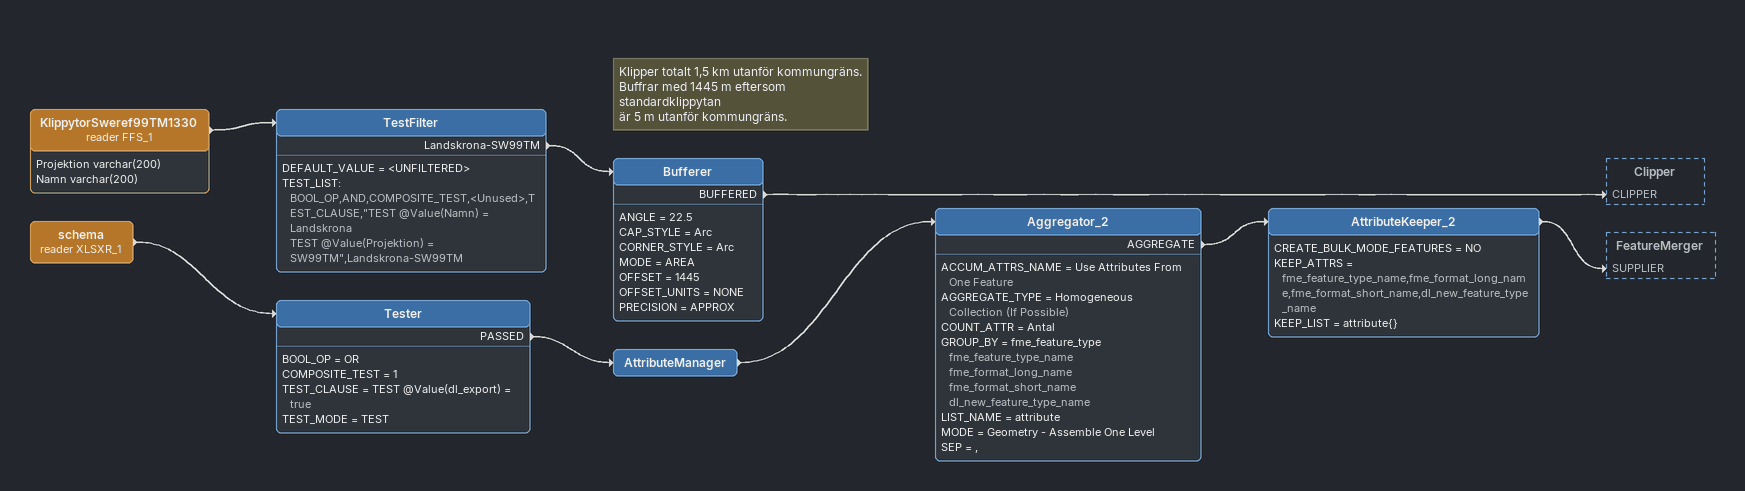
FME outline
schema (reader XLSXR_1)
    -> Tester
Tester
    BOOL_OP = OR
    COMPOSITE_TEST = 1
    TEST_CLAUSE = TEST @Value(dl_export) = true
    TEST_MODE = TEST
    PASSED -> AttributeManager
AttributeManager
    -> Aggregator_2
Aggregator_2
    ACCUM_ATTRS_NAME = Use Attributes From One Feature
    AGGREGATE_TYPE = Homogeneous Collection (If Possible)
    COUNT_ATTR = Antal
    GROUP_BY = fme_feature_type fme_feature_type_name fme_format_long_name fme_format_short_name dl_new_feature_type_name
    LIST_NAME = attribute
    MODE = Geometry - Assemble One Level
    SEP = ,
    AGGREGATE -> AttributeKeeper_2
AttributeKeeper_2
    CREATE_BULK_MODE_FEATURES = NO
    KEEP_ATTRS = fme_feature_type_name,fme_format_long_name,fme_format_short_name,dl_new_feature_type_name
    KEEP_LIST = attribute{}
    -> FeatureMerger [SUPPLIER]
KlippytorSweref99TM1330 (reader FFS_1)
    attributes: Projektion varchar(200), Namn varchar(200)
    -> TestFilter
TestFilter
    DEFAULT_VALUE = <UNFILTERED>
    TEST_LIST:
      BOOL_OP,AND,COMPOSITE_TEST,<Unused>,TEST_CLAUSE,"TEST @Value(Namn) = Landskrona
      TEST @Value(Projektion) = SW99TM",Landskrona-SW99TM
    Landskrona-SW99TM -> Bufferer
Note: Klipper totalt 1,5 km utanför kommungräns. / Buffrar med 1445 m eftersom standardklippytan / är 5 m utanför kommungräns.
Bufferer
    ANGLE = 22.5
    CAP_STYLE = Arc
    CORNER_STYLE = Arc
    MODE = AREA
    OFFSET = 1445
    OFFSET_UNITS = NONE
    PRECISION = APPROX
    BUFFERED -> Clipper [CLIPPER]
